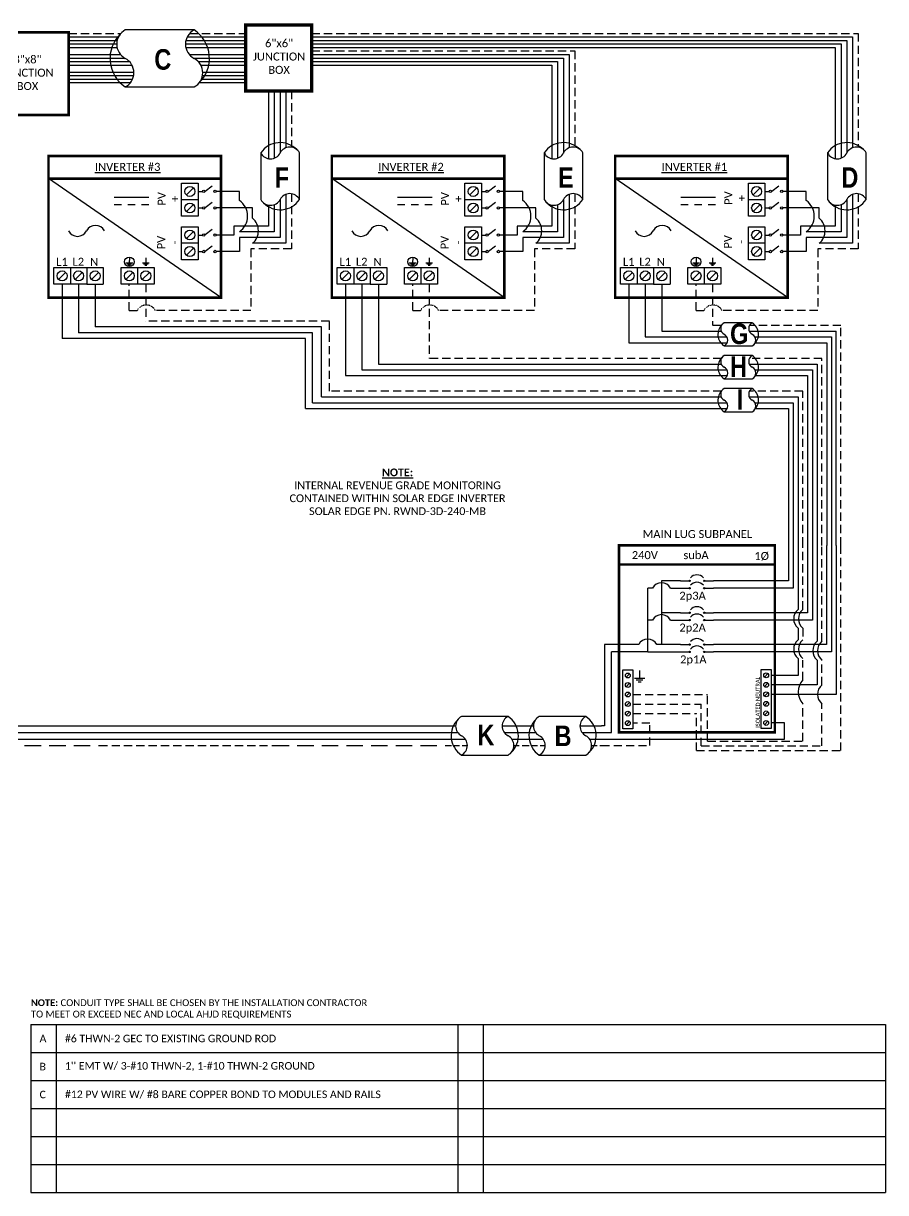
# Model space of a CAD drawing. Header units: feet. Extents: x 9792 to 10423, y 20861 to 21420.
# Drawn here: x 10029 to 10423, y 20861 to 21395 of the extents above; entities that cross this region are included whole.
import ezdxf

# ---------------------------------------------------------------- set-up
doc = ezdxf.new("R2010")
doc.units = ezdxf.units.FT
doc.header["$MEASUREMENT"] = 0
doc.linetypes.add('DASHED', pattern=[0.75, 0.5, -0.25])
doc.linetypes.add('HIDDEN', pattern=[0.375, 0.25, -0.125])
for name, color, linetype in [('ONE LINE BLOCKS', 7, 'Continuous'), ('TABLES', 7, 'Continuous'), ('TEXT', 7, 'Continuous'), ('Z - TITLEBLOCK TXT', 7, 'Continuous')]:
    doc.layers.add(name, color=color, linetype=linetype)
doc.styles.add('ONE LINE TXT', font='techb___.ttf')
doc.styles.get("Standard").update_dxf_attribs({"font": 'calibri.ttf'})

# ---------------------------------------------------------------- blocks, each defined once
blk = doc.blocks.new('3inverterSub')
at = {"layer": 'ONE LINE BLOCKS', "linetype": 'Continuous'}
h = blk.add_hatch(color=1, dxfattribs=at)
h.dxf.hatch_style = 1
edge = h.paths.add_edge_path()
edge.add_arc((40.28, 75.29), 0.291, 0, 360)
h = blk.add_hatch(color=1, dxfattribs=at)
h.dxf.hatch_style = 1
edge = h.paths.add_edge_path()
edge.add_arc((46.96, 75.29), 0.291, 0, 360)
h = blk.add_hatch(color=1, dxfattribs=at)
h.dxf.hatch_style = 1
edge = h.paths.add_edge_path()
edge.add_arc((40.28, 71.91), 0.291, 0, 360)
h = blk.add_hatch(color=1, dxfattribs=at)
h.dxf.hatch_style = 1
edge = h.paths.add_edge_path()
edge.add_arc((46.96, 71.91), 0.291, 0, 360)
h = blk.add_hatch(color=1, dxfattribs=at)
h.dxf.hatch_style = 1
edge = h.paths.add_edge_path()
edge.add_arc((40.28, 60.73), 0.291, 0, 360)
h = blk.add_hatch(color=1, dxfattribs=at)
h.dxf.hatch_style = 1
edge = h.paths.add_edge_path()
edge.add_arc((46.96, 60.73), 0.291, 0, 360)
h = blk.add_hatch(color=1, dxfattribs=at)
h.dxf.hatch_style = 1
edge = h.paths.add_edge_path()
edge.add_arc((40.28, 57.35), 0.291, 0, 360)
h = blk.add_hatch(color=1, dxfattribs=at)
h.dxf.hatch_style = 1
edge = h.paths.add_edge_path()
edge.add_arc((46.96, 57.35), 0.291, 0, 360)
h = blk.add_hatch(color=1, dxfattribs=at)
h.dxf.hatch_style = 1
edge = h.paths.add_edge_path()
edge.add_arc((40.28, 46.17), 0.291, 0, 360)
h = blk.add_hatch(color=1, dxfattribs=at)
h.dxf.hatch_style = 1
edge = h.paths.add_edge_path()
edge.add_arc((40.28, 42.79), 0.291, 0, 360)
h = blk.add_hatch(color=1, dxfattribs=at)
h.dxf.hatch_style = 1
edge = h.paths.add_edge_path()
edge.add_arc((46.96, 46.17), 0.291, 0, 360)
h = blk.add_hatch(color=1, dxfattribs=at)
h.dxf.hatch_style = 1
edge = h.paths.add_edge_path()
edge.add_arc((46.96, 42.79), 0.291, 0, 360)
at = {"color": 7, "linetype": 'Continuous'}
for p, q in [((85.47, 91.47), (85.47, 75.29)), ((94.17, 91.47), (94.17, 60.73)), ((102.87, 91.47), (102.87, 46.17)), ((36.09, 75.29), (27.43, 75.29)), ((27.43, 75.29), (27.43, 60.73)), ((85.47, 75.29), (51.15, 75.29)), ((36.09, 60.73), (27.43, 60.73)), ((27.43, 60.73), (27.43, 46.17)), ((94.17, 60.73), (51.15, 60.73)), ((17.02, 46.17), (1.34, 46.17)), ((1.34, 46.17), (1.34, 9)), ((36.09, 46.17), (25.26, 46.17)), ((102.87, 46.17), (51.15, 46.17)), ((1.34, 9), (0, 9))]:
    blk.add_line(p, q, dxfattribs=at)
at = {"color": 10, "linetype": 'Continuous'}
for p, q in [((87.65, 91.47), (87.65, 71.91)), ((96.35, 91.47), (96.35, 57.35)), ((105.05, 91.47), (105.05, 42.79)), ((21.14, 57.35), (21.14, 71.91)), ((23.31, 71.91), (21.14, 71.91)), ((31.55, 71.91), (36.09, 71.91)), ((87.65, 71.91), (51.15, 71.91)), ((21.14, 42.79), (21.14, 57.35)), ((23.31, 57.35), (21.14, 57.35)), ((31.55, 57.35), (36.09, 57.35)), ((96.35, 57.35), (51.15, 57.35)), ((21.14, 42.79), (4.63, 42.79)), ((4.63, 6), (4.63, 42.79)), ((21.14, 42.79), (36.09, 42.79)), ((105.05, 42.79), (51.15, 42.79)), ((0, 6), (4.63, 6))]:
    blk.add_line(p, q, dxfattribs=at)
at = {"color": 253, "linetype": 'Continuous'}
for p, q in [((89.82, 91.47), (89.82, 62.22)), ((98.52, 91.47), (98.52, 47.66)), ((107.23, 91.47), (107.23, 23.41)), ((89.82, 53.66), (89.82, 48.33)), ((89.82, 39.78), (89.82, 32.11)), ((98.52, 39.1), (98.52, 27.76)), ((89.82, 32.11), (77.54, 32.11)), ((98.52, 27.76), (77.54, 27.76)), ((107.23, 23.41), (77.54, 23.41)), ((83.55, 10.36), (77.54, 10.36)), ((83.55, 3), (83.55, 10.36)), ((0, 3), (83.55, 3))]:
    blk.add_line(p, q, dxfattribs=at)
at = {"color": 10, "linetype": 'Continuous'}
for centre in [(27.43, 69.75), (27.43, 55.19)]:
    blk.add_arc(centre, 4.65, 27.6639, 152.3361, dxfattribs=at)
at = {"color": 253, "linetype": 'Continuous'}
for centre in [(93.4, 57.94), (93.4, 44.05), (102.1, 43.38)]:
    blk.add_arc(centre, 5.58, 129.9215, 230.0785, dxfattribs=at)
at = {"color": 7, "linetype": 'Continuous'}
blk.add_arc((21.14, 44.01), 4.65, 27.6639, 152.3361, dxfattribs=at)
at = {"layer": 'ONE LINE BLOCKS', "lineweight": 50}
blk.add_line((8.04, 82.77), (79.2, 82.77), dxfattribs=at)
at = {"layer": 'ONE LINE BLOCKS', "lineweight": 50, "const_width": 1.19}
blk.add_lwpolyline([(8.04, 6.01), (8.04, 91.47), (79.2, 91.47), (79.2, 6.01)], close=True, dxfattribs=at)
at = {"layer": 'TEXT', "color": 92, "linetype": 'HIDDEN', "ltscale": 15}
for p, q in [((92, 62.22), (92, 91.47)), ((100.7, 47.66), (100.7, 91.47)), ((109.4, -2.31), (109.4, 91.47)), ((92, 53.66), (92, 48.33)), ((92, 30.01), (92, 39.1)), ((100.7, 27.68), (100.7, 39.1)), ((14.31, 23.34), (48.52, 23.34)), ((48.52, 2.06), (48.52, 23.34)), ((14.31, 18.99), (45.6, 18.99)), ((45.6, -0.12), (45.6, 18.99)), ((92, 2.06), (92, 19.13)), ((100.7, -0.12), (100.7, 19.13)), ((14.31, 14.64), (43.39, 14.64)), ((43.39, -2.31), (43.39, 14.64)), ((22.14, 10.28), (14.31, 10.28)), ((22.14, 0), (22.14, 10.28)), ((0, 0), (22.14, 0)), ((48.52, 2.06), (92, 2.06)), ((43.39, -2.31), (109.4, -2.31)), ((45.6, -0.12), (100.7, -0.12))]:
    blk.add_line(p, q, dxfattribs=at)
at = {"layer": 'TEXT', "color": 92, "linetype": 'HIDDEN', "flags": 128}
for points in [[(17.42, 34.26), (17.42, 30.76)], [(15.08, 30.76), (19.76, 30.76)], [(18.95, 29.89), (15.89, 29.89)], [(18.13, 29.02), (16.7, 29.02)]]:
    blk.add_lwpolyline(points, dxfattribs=at)
at = {"layer": 'TEXT', "color": 92, "linetype": 'Continuous', "ltscale": 4}
for centre, radius, start, end in [((95.47, 57.94), 5.51, 129.059, 230.941), ((95.47, 44.05), 5.51, 129.059, 230.941), ((104.17, 43.38), 5.51, 129.059, 230.941), ((97.91, 24.57), 8.03, 137.3778, 222.6222), ((104.17, 23.41), 5.51, 129.059, 230.941)]:
    blk.add_arc(centre, radius, start, end, dxfattribs=at)
at = {"layer": 'Z - TITLEBLOCK TXT', "color": 1, "linetype": 'Continuous'}
for p, q in [((9.77, 7.69), (9.77, 34.63)), ((9.77, 34.63), (14.31, 34.63)), ((14.31, 34.63), (14.31, 7.69)), ((73, 7.76), (73, 34.71)), ((73, 34.71), (77.54, 34.71)), ((77.54, 34.71), (77.54, 7.76)), ((14.31, 7.69), (9.77, 7.69)), ((77.54, 7.76), (73, 7.76))]:
    blk.add_line(p, q, dxfattribs=at)
at = {"layer": 'Z - TITLEBLOCK TXT', "color": 4, "linetype": 'Continuous'}
for p, q in [((12.83, 32.82), (11.25, 31.25)), ((76.06, 32.9), (74.49, 31.32)), ((12.83, 28.47), (11.25, 26.9)), ((76.06, 28.54), (74.49, 26.97)), ((12.83, 24.12), (11.25, 22.55)), ((76.06, 24.19), (74.49, 22.62)), ((12.83, 19.77), (11.25, 18.2)), ((76.06, 19.84), (74.49, 18.27)), ((12.83, 15.42), (11.25, 13.85)), ((12.83, 11.07), (11.25, 9.5)), ((76.06, 15.49), (74.49, 13.92)), ((76.06, 11.14), (74.49, 9.57))]:
    blk.add_line(p, q, dxfattribs=at)
at = {"layer": 'Z - TITLEBLOCK TXT', "color": 1, "linetype": 'Continuous', "flags": 128}
for points in [[(36.09, 75.29), (40.28, 75.29)], [(36.09, 75.29), (40.28, 75.29)], [(46.96, 75.29), (51.15, 75.29)], [(36.09, 71.91), (40.28, 71.91)], [(36.09, 71.91), (40.28, 71.91)], [(46.96, 71.91), (51.15, 71.91)], [(36.09, 60.73), (40.28, 60.73)], [(36.09, 60.73), (40.28, 60.73)], [(46.96, 60.73), (51.15, 60.73)], [(36.09, 57.35), (40.28, 57.35)], [(36.09, 57.35), (40.28, 57.35)], [(46.96, 57.35), (51.15, 57.35)], [(36.09, 46.17), (40.28, 46.17)], [(36.09, 46.17), (40.28, 46.17)], [(36.09, 42.79), (40.28, 42.79)], [(36.09, 42.79), (40.28, 42.79)], [(46.96, 46.17), (51.15, 46.17)], [(46.96, 42.79), (51.15, 42.79)]]:
    blk.add_lwpolyline(points, dxfattribs=at)
at = {"layer": 'Z - TITLEBLOCK TXT', "color": 1, "linetype": 'Continuous'}
for centre in [(40.28, 75.29), (46.96, 75.29), (40.28, 71.91), (46.96, 71.91), (40.28, 60.73), (46.96, 60.73), (40.28, 57.35), (46.96, 57.35), (40.28, 46.17), (40.28, 42.79), (46.96, 46.17), (46.96, 42.79)]:
    blk.add_circle(centre, 0.291, dxfattribs=at)
at = {"layer": 'Z - TITLEBLOCK TXT', "color": 4, "linetype": 'Continuous'}
for centre in [(12.04, 32.04), (75.27, 32.11), (12.04, 27.69), (75.27, 27.76), (12.04, 23.34), (75.27, 23.41), (12.04, 18.99), (75.27, 19.06), (12.04, 14.64), (12.04, 10.28), (75.27, 14.71), (75.27, 10.36)]:
    blk.add_circle(centre, 1.11, dxfattribs=at)
at = {"layer": 'Z - TITLEBLOCK TXT', "color": 1, "linetype": 'Continuous'}
for centre in [(43.62, 74.09), (43.62, 70.71), (43.62, 59.53), (43.62, 56.15), (43.62, 44.97), (43.62, 41.59)]:
    blk.add_arc(centre, 3.93, 40.3392, 139.6608, dxfattribs=at)
at = {"layer": 'TABLES', "color": 1, "linetype": 'Continuous'}
for s, p in [('2p3A', (35.59, 66.67)), ('2p2A', (35.59, 52.11)), ('2p1A', (35.93, 37.55))]:
    blk.add_text(s, height=3.658, dxfattribs=at).set_placement(p)
at = {"layer": 'TABLES', "color": 4, "linetype": 'Continuous'}
blk.add_text('ISOLATED NEUTRAL', height=1.8743, rotation=90, dxfattribs=at).set_placement((72.35, 8.12))
at = {"layer": 'TEXT', "color": 1, "attachment_point": 5}
for s, width, gutter_width, insert, char_height in [('MAIN LUG SUBPANEL ', 62.3984, 7.17, (43.82, 96.65), 3.6576), ('240V', 0.1481, 0.75, (19.83, 87.03), 3.658), ('subA', 0.1481, 0.75, (43.21, 87.03), 3.658), ('1Ø', 0.1481, 0.75, (73.19, 86.51), 3.658)]:
    blk.add_mtext_dynamic_manual_height_columns(s, width=width, gutter_width=gutter_width, heights=[0], dxfattribs=dict(at, insert=insert, char_height=char_height))
blk = doc.blocks.new('*U17')
at = {"color": 7, "linetype": 'Continuous'}
for p, q in [((-7.14, 13.31), (-28.39, 13.31)), ((-28.39, -4.31), (-7.14, -4.31))]:
    blk.add_line(p, q, dxfattribs=at)
at = {"color": 7}
for p, q in [((-35.53, 9), (-31.05, 9)), ((-9.81, 9), (0, 9))]:
    blk.add_line(p, q, dxfattribs=at)
at = {"color": 10}
for p, q in [((-35.53, 6), (-30.11, 6)), ((-8.87, 6), (0, 6))]:
    blk.add_line(p, q, dxfattribs=at)
at = {"color": 253}
for p, q in [((-35.53, 3), (-26.66, 3)), ((-5.41, 3), (0, 3))]:
    blk.add_line(p, q, dxfattribs=at)
at = {"color": 92, "linetype": 'HIDDEN', "ltscale": 10}
for p, q in [((-4.48, 0), (0, 0)), ((-35.53, 0), (-25.72, 0))]:
    blk.add_line(p, q, dxfattribs=at)
at = {"color": 7, "linetype": 'Continuous'}
for centre, start, end in [((-22.54, 4.5), 133.9732, 236.4265), ((-12.99, 4.5), 313.9732, 56.4265)]:
    blk.add_arc(centre, 10.58, start, end, dxfattribs=at)
at = {"linetype": 'Continuous'}
for centre, start, end in [((-26.08, 8.91), 117.6639, 242.3361), ((-4.83, 8.91), 117.6639, 242.3361), ((-30.7, 0.09), 297.6639, 62.3361), ((-9.45, 0.09), 297.6639, 62.3361)]:
    blk.add_arc(centre, 4.98, start, end, dxfattribs=at)
blk = doc.blocks.new('*U25')
at = {"color": 7}
blk.add_line((-79.14, 9), (0, 9), dxfattribs=at)
at = {"color": 10}
blk.add_line((-79.14, 6), (0, 6), dxfattribs=at)
at = {"color": 253}
blk.add_line((-79.14, 3), (0, 3), dxfattribs=at)
at = {"color": 92, "linetype": 'DASHED', "ltscale": 15}
blk.add_line((-79.14, 0), (0, 0), dxfattribs=at)
blk = doc.blocks.new('*U24')
at = {"color": 7}
blk.add_line((-79.14, 9), (0, 9), dxfattribs=at)
at = {"color": 10}
blk.add_line((-79.14, 6), (0, 6), dxfattribs=at)
at = {"color": 253}
blk.add_line((-79.14, 3), (0, 3), dxfattribs=at)
at = {"color": 92, "linetype": 'HIDDEN', "ltscale": 15}
blk.add_line((-79.14, 0), (0, 0), dxfattribs=at)
blk = doc.blocks.new('*T18')
at = {"linetype": 'ByBlock', "lineweight": -2, "transparency": 16777216}
for p, q in [((0, 0), (390.51, 0)), ((0, 0), (0, -76.8)), ((11.58, 0), (11.58, -76.8)), ((195.1, 0), (195.1, -76.8)), ((206.68, 0), (206.68, -76.8)), ((390.51, 0), (390.51, -76.8)), ((0, -12.8), (390.51, -12.8)), ((0, -25.61), (390.51, -25.61)), ((0, -38.41), (390.51, -38.41)), ((0, -51.22), (390.51, -51.22)), ((0, -64.02), (390.51, -64.02)), ((0, -76.8), (390.51, -76.8))]:
    blk.add_line(p, q, dxfattribs=at)
at = {"color": 0, "linetype": 'Continuous', "transparency": 16777216, "char_height": 3.4544, "attachment_point": 4}
for s, insert, width in [('{\\fCalibri|b0|i0|c0;A', (4.06, -6.4), 3.4544), ('{\\fCalibri|b0|i0|c0;#6 THWN-2 GEC TO EXISTING GROUND ROD', (15.65, -6.4), 175.3856), ('{\\fCalibri|b0|i0|c0;', (199.16, -6.4), 3.4544), ('{\\fCalibri|b0|i0|c0;', (210.74, -6.4), 175.7027), ('{\\fCalibri|b0|i0|c0;B', (4.06, -19.21), 3.4544), ("{\\fCalibri|b0|i0|c0;1'' EMT W/ 3-#10 THWN-2, 1-#10 THWN-2 GROUND", (15.65, -19.21), 175.3856), ('{\\fCalibri|b0|i0|c0;', (199.16, -19.21), 3.4544), ('{\\fCalibri|b0|i0|c0;', (210.74, -19.21), 175.7027), ('{\\fCalibri|b0|i0|c0;C', (4.06, -32.01), 3.4544), ('{\\fCalibri|b0|i0|c0;#12 PV WIRE W/ #8 BARE COPPER BOND TO MODULES AND RAILS', (15.65, -32.01), 175.3856), ('{\\fCalibri|b0|i0|c0;', (199.16, -32.01), 3.4544), ('{\\fCalibri|b0|i0|c0;', (210.74, -32.01), 175.7027), ('{\\fCalibri|b0|i0|c0;', (4.06, -44.82), 3.4544), ('{\\fCalibri|b0|i0|c0;', (15.65, -44.82), 175.3856), ('{\\fCalibri|b0|i0|c0;', (199.16, -44.82), 3.4544), ('{\\fCalibri|b0|i0|c0;', (210.74, -44.82), 175.7027), ('{\\fCalibri|b0|i0|c0;', (4.06, -57.62), 3.4544), ('{\\fCalibri|b0|i0|c0;', (15.65, -57.62), 175.3856), ('{\\fCalibri|b0|i0|c0;', (199.16, -57.62), 3.4544), ('{\\fCalibri|b0|i0|c0;', (210.74, -57.62), 175.7027), ('{\\fCalibri|b0|i0|c0;', (4.06, -70.41), 3.4544), ('{\\fCalibri|b0|i0|c0;', (15.65, -70.41), 175.3856), ('{\\fCalibri|b0|i0|c0;', (199.16, -70.41), 3.4544), ('{\\fCalibri|b0|i0|c0;', (210.74, -70.41), 175.7027)]:
    blk.add_mtext(s, dxfattribs=dict(at, insert=insert, width=width))
blk = doc.blocks.new('8x8box')
at = {"lineweight": 50, "const_width": 1.19}
blk.add_lwpolyline([(37.78, 0), (0, 0), (0, 37.78), (37.78, 37.78)], close=True, dxfattribs=at)
at = {"color": 1, "insert": (19.03, 19.26), "char_height": 3.6576, "attachment_point": 5}
blk.add_mtext_dynamic_manual_height_columns('8"x8"  JUNCTION BOX ', width=0.4767, gutter_width=7.17, heights=[0], dxfattribs=at)
blk = doc.blocks.new('6x6box')
at = {"lineweight": 50, "const_width": 1.53}
blk.add_lwpolyline([(30.1, 0), (0, 0), (0, 30.1), (30.1, 30.1)], close=True, dxfattribs=at)
at = {"color": 1, "insert": (15.24, 15.71), "char_height": 3.6576, "width": 0.4767, "attachment_point": 5}
blk.add_mtext('6"x6"  JUNCTION BOX  ', dxfattribs=at)
blk = doc.blocks.new('*U28')
at = {"color": 7}
blk.add_line((-79.14, 9), (0, 9), dxfattribs=at)
at = {"color": 10}
blk.add_line((-79.14, 6), (0, 6), dxfattribs=at)
at = {"color": 253}
blk.add_line((-79.14, 3), (0, 3), dxfattribs=at)
at = {"color": 92, "linetype": 'DASHED', "ltscale": 15}
blk.add_line((-79.14, 0), (0, 0), dxfattribs=at)
at = {"color": 1, "insert": (-22.08, 115.96), "char_height": 3.5433, "attachment_point": 5}
blk.add_mtext_dynamic_manual_height_columns('{\\fCalibri|b1|i0|c0|p34;\\LNOTE:\\P}INTERNAL REVENUE GRADE MONITORING\\PCONTAINED WITHIN SOLAR EDGE INVERTER\\PSOLAR EDGE PN. RWND-3D-240-MB', width=99.534, gutter_width=7.17, heights=[0], dxfattribs=at)

msp = doc.modelspace()

# ---------------------------------------------------------------- linework, layer by layer
at = {"color": 7, "linetype": 'Continuous'}
for p, q in [((10106.67, 21392.5), (10075.26, 21392.5)), ((10049.34, 21387.71), (10071.52, 21387.71)), ((10102.94, 21387.71), (10130.26, 21387.71)), ((10160.37, 21387.71), (10404.8, 21387.71)), ((10404.8, 21387.71), (10404.8, 21336.19)), ((10049.34, 21384.5), (10071.47, 21384.5)), ((10102.88, 21384.5), (10130.26, 21384.5)), ((10160.37, 21384.5), (10399.56, 21384.5)), ((10399.56, 21384.5), (10399.56, 21333.7)), ((10049.34, 21379.67), (10074.89, 21379.67)), ((10049.34, 21376.45), (10078.31, 21376.45)), ((10106.3, 21379.67), (10130.26, 21379.67)), ((10109.73, 21376.45), (10130.26, 21376.46)), ((10160.37, 21379.67), (10275.37, 21379.67)), ((10160.37, 21376.45), (10270.12, 21376.46)), ((10270.12, 21376.46), (10270.12, 21333.7)), ((10275.37, 21379.67), (10275.37, 21336.19)), ((10049.34, 21371.63), (10079.08, 21371.63)), ((10110.5, 21371.63), (10130.26, 21371.63)), ((10049.34, 21368.41), (10077.64, 21368.41)), ((10075.26, 21366.43), (10106.67, 21366.43)), ((10109.05, 21368.41), (10130.26, 21368.41)), ((10140.69, 21364.62), (10140.69, 21333.7)), ((10145.94, 21364.62), (10145.94, 21336.19)), ((10137.18, 21336.29), (10137.18, 21315.04)), ((10154.81, 21315.04), (10154.81, 21336.29)), ((10266.61, 21336.29), (10266.61, 21315.04)), ((10284.24, 21315.04), (10284.24, 21336.29)), ((10396.04, 21336.29), (10396.04, 21315.04)), ((10413.67, 21315.04), (10413.67, 21336.29)), ((10118.94, 21270.19), (10040.17, 21324.56)), ((10248.38, 21270.19), (10169.6, 21324.56)), ((10377.81, 21270.19), (10299.03, 21324.56)), ((10085.99, 21315.95), (10070.23, 21315.95)), ((10073.52, 21312.54), (10070.23, 21312.54)), ((10079.76, 21312.54), (10076.46, 21312.54)), ((10085.99, 21312.54), (10082.7, 21312.54)), ((10140.69, 21312.46), (10140.69, 21302.89)), ((10145.94, 21314.94), (10145.94, 21297.64)), ((10215.42, 21315.95), (10199.66, 21315.95)), ((10202.95, 21312.54), (10199.66, 21312.54)), ((10209.19, 21312.54), (10205.89, 21312.54)), ((10215.42, 21312.54), (10212.13, 21312.54)), ((10270.12, 21312.46), (10270.12, 21302.89)), ((10275.37, 21314.94), (10275.37, 21297.64)), ((10344.86, 21315.95), (10329.09, 21315.95)), ((10332.38, 21312.54), (10329.09, 21312.54)), ((10338.62, 21312.54), (10335.33, 21312.54)), ((10344.86, 21312.54), (10341.56, 21312.54)), ((10399.56, 21312.46), (10399.56, 21302.89)), ((10404.8, 21314.94), (10404.8, 21297.64)), ((10140.69, 21302.89), (10124.86, 21302.89)), ((10124.86, 21302.89), (10124.86, 21298.78)), ((10270.12, 21302.89), (10254.29, 21302.89)), ((10254.29, 21302.89), (10254.29, 21298.78)), ((10399.56, 21302.89), (10383.72, 21302.89)), ((10383.72, 21302.89), (10383.72, 21298.78)), ((10124.86, 21298.78), (10116.8, 21298.78)), ((10145.94, 21297.64), (10127.48, 21297.64)), ((10127.48, 21297.64), (10127.48, 21291.25)), ((10254.29, 21298.78), (10246.23, 21298.78)), ((10275.37, 21297.64), (10256.91, 21297.64)), ((10256.91, 21297.64), (10256.91, 21291.25)), ((10383.72, 21298.78), (10375.66, 21298.78)), ((10404.8, 21297.64), (10386.34, 21297.64)), ((10386.34, 21297.64), (10386.34, 21291.25)), ((10127.48, 21291.25), (10116.8, 21291.25)), ((10256.91, 21291.25), (10246.23, 21291.25)), ((10386.34, 21291.25), (10375.66, 21291.25)), ((10046.39, 21276.35), (10046.39, 21251.5)), ((10175.82, 21276.35), (10175.82, 21234.53)), ((10305.25, 21276.35), (10305.25, 21249.56)), ((10361.63, 21258.72), (10348.81, 21258.72)), ((10157.58, 21251.5), (10046.39, 21251.5)), ((10157.58, 21219.51), (10157.58, 21251.5)), ((10305.25, 21249.56), (10350.18, 21249.56)), ((10362.99, 21249.56), (10395.63, 21249.56)), ((10395.63, 21249.56), (10395.63, 21156.94)), ((10348.81, 21248.08), (10361.63, 21248.08)), ((10361.63, 21243.69), (10348.81, 21243.69)), ((10175.82, 21234.53), (10350.18, 21234.53)), ((10348.81, 21233.06), (10361.63, 21233.06)), ((10362.99, 21234.53), (10386.93, 21234.53)), ((10386.93, 21234.53), (10386.93, 21156.94)), ((10361.63, 21228.67), (10348.81, 21228.67)), ((10157.58, 21219.51), (10350.18, 21219.51)), ((10348.81, 21218.04), (10361.63, 21218.04)), ((10362.99, 21219.51), (10378.22, 21219.51)), ((10378.22, 21219.51), (10378.22, 21156.94))]:
    msp.add_line(p, q, dxfattribs=at)
at = {"color": 92, "linetype": 'HIDDEN', "ltscale": 15}
for p, q in [((10049.34, 21390.93), (10073.23, 21390.93)), ((10104.64, 21390.93), (10130.26, 21390.93)), ((10160.37, 21390.93), (10410.04, 21390.93)), ((10410.04, 21390.93), (10410.04, 21338.89)), ((10160.37, 21382.89), (10280.61, 21382.89)), ((10280.61, 21382.89), (10280.61, 21338.89)), ((10151.18, 21364.62), (10151.18, 21338.89)), ((10151.18, 21317.65), (10151.18, 21292.4)), ((10280.61, 21317.65), (10280.61, 21292.4)), ((10410.04, 21317.65), (10410.04, 21292.4)), ((10151.18, 21292.4), (10132.67, 21292.4)), ((10132.67, 21292.4), (10132.67, 21264.32)), ((10280.61, 21292.4), (10262.1, 21292.4)), ((10262.1, 21292.4), (10262.1, 21264.32)), ((10410.04, 21292.4), (10391.53, 21292.4)), ((10391.53, 21292.4), (10391.53, 21264.32)), ((10077.09, 21264.32), (10077.09, 21276.35)), ((10084.63, 21276.35), (10084.63, 21259.39)), ((10206.53, 21264.32), (10206.53, 21276.35)), ((10214.06, 21276.35), (10214.06, 21242.42)), ((10335.96, 21264.32), (10335.96, 21276.35)), ((10343.49, 21276.35), (10343.49, 21257.45)), ((10077.09, 21264.32), (10080.7, 21264.32)), ((10132.67, 21264.32), (10088.93, 21264.32)), ((10206.53, 21264.32), (10210.13, 21264.32)), ((10262.1, 21264.32), (10218.37, 21264.32)), ((10335.96, 21264.32), (10339.56, 21264.32)), ((10391.53, 21264.32), (10347.8, 21264.32)), ((10168.51, 21259.39), (10084.63, 21259.39)), ((10168.51, 21227.4), (10168.51, 21259.39)), ((10347.55, 21257.45), (10343.49, 21257.45)), ((10402.15, 21257.45), (10360.36, 21257.45)), ((10402.15, 21156.94), (10402.15, 21257.45)), ((10347.55, 21242.42), (10214.06, 21242.42)), ((10393.45, 21242.42), (10360.36, 21242.42)), ((10393.45, 21156.94), (10393.45, 21242.42)), ((10347.55, 21227.4), (10168.51, 21227.4)), ((10384.75, 21227.4), (10360.36, 21227.4)), ((10384.75, 21156.94), (10384.75, 21227.4))]:
    msp.add_line(p, q, dxfattribs=at)
at = {"color": 10, "linetype": 'Continuous'}
for p, q in [((10049.34, 21389.32), (10072.12, 21389.32)), ((10103.53, 21389.32), (10130.26, 21389.32)), ((10160.37, 21389.32), (10407.42, 21389.32)), ((10407.42, 21389.32), (10407.42, 21338.6)), ((10049.34, 21386.1), (10071.32, 21386.1)), ((10102.73, 21386.1), (10130.26, 21386.1)), ((10160.37, 21386.1), (10402.18, 21386.1)), ((10402.18, 21386.1), (10402.18, 21333.93)), ((10049.34, 21381.28), (10073.01, 21381.28)), ((10049.34, 21378.07), (10077.13, 21378.07)), ((10104.43, 21381.28), (10130.26, 21381.28)), ((10108.54, 21378.07), (10130.26, 21378.07)), ((10160.37, 21381.28), (10277.99, 21381.28)), ((10160.37, 21378.07), (10272.75, 21378.07)), ((10272.75, 21378.07), (10272.75, 21333.93)), ((10277.99, 21381.28), (10277.99, 21338.6)), ((10049.34, 21373.24), (10079.2, 21373.24)), ((10110.61, 21373.24), (10130.26, 21373.24)), ((10049.34, 21370.02), (10078.6, 21370.02)), ((10110.01, 21370.02), (10130.26, 21370.02)), ((10143.31, 21364.62), (10143.31, 21333.93)), ((10148.56, 21364.62), (10148.56, 21338.6)), ((10127.43, 21318.68), (10116.8, 21318.68)), ((10127.43, 21314.57), (10127.43, 21318.68)), ((10256.86, 21318.68), (10246.23, 21318.68)), ((10256.86, 21314.57), (10256.86, 21318.68)), ((10386.29, 21318.68), (10375.66, 21318.68)), ((10386.29, 21314.57), (10386.29, 21318.68)), ((10143.31, 21312.69), (10143.31, 21300.27)), ((10148.56, 21317.36), (10148.56, 21295.02)), ((10272.75, 21312.69), (10272.75, 21300.27)), ((10277.99, 21317.36), (10277.99, 21295.02)), ((10402.18, 21312.69), (10402.18, 21300.27)), ((10407.42, 21317.36), (10407.42, 21295.02)), ((10133.39, 21311.14), (10116.8, 21311.14)), ((10133.39, 21306.42), (10133.39, 21311.14)), ((10262.82, 21311.14), (10246.23, 21311.14)), ((10262.82, 21306.42), (10262.82, 21311.14)), ((10392.25, 21311.14), (10375.66, 21311.14)), ((10392.25, 21306.42), (10392.25, 21311.14)), ((10143.31, 21300.27), (10127.43, 21300.27)), ((10272.75, 21300.27), (10256.86, 21300.27)), ((10402.18, 21300.27), (10386.29, 21300.27)), ((10148.56, 21295.02), (10133.39, 21295.02)), ((10277.99, 21295.02), (10262.82, 21295.02)), ((10407.42, 21295.02), (10392.25, 21295.02)), ((10053.92, 21276.35), (10053.92, 21254.13)), ((10183.35, 21276.35), (10183.35, 21237.16)), ((10312.78, 21276.35), (10312.78, 21252.19)), ((10160.8, 21254.13), (10053.92, 21254.13)), ((10160.8, 21222.14), (10160.8, 21254.13)), ((10312.78, 21252.19), (10350.05, 21252.19)), ((10362.86, 21252.19), (10397.8, 21252.19)), ((10397.8, 21252.19), (10397.8, 21156.94)), ((10183.35, 21237.16), (10350.05, 21237.16)), ((10362.86, 21237.16), (10389.1, 21237.16)), ((10389.1, 21237.16), (10389.1, 21156.94)), ((10160.8, 21222.14), (10350.05, 21222.14)), ((10362.86, 21222.14), (10380.4, 21222.14)), ((10380.4, 21222.14), (10380.4, 21156.94))]:
    msp.add_line(p, q, dxfattribs=at)
at = {"color": 1, "linetype": 'Continuous'}
for p, q in [((10100.99, 21307.38), (10100.99, 21322.44)), ((10100.99, 21322.44), (10108.52, 21322.44)), ((10100.99, 21307.38), (10100.99, 21322.44)), ((10108.52, 21322.44), (10108.52, 21307.38)), ((10108.52, 21322.44), (10108.52, 21314.91)), ((10108.52, 21318.68), (10110.56, 21318.68)), ((10114.95, 21321.14), (10111.69, 21318.7)), ((10230.42, 21307.38), (10230.42, 21322.44)), ((10230.42, 21322.44), (10237.95, 21322.44)), ((10230.42, 21307.38), (10230.42, 21322.44)), ((10237.95, 21322.44), (10237.95, 21307.38)), ((10237.95, 21322.44), (10237.95, 21314.91)), ((10237.95, 21318.68), (10239.99, 21318.68)), ((10244.38, 21321.14), (10241.12, 21318.7)), ((10359.85, 21307.38), (10359.85, 21322.44)), ((10359.85, 21322.44), (10367.38, 21322.44)), ((10359.85, 21307.38), (10359.85, 21322.44)), ((10367.38, 21322.44), (10367.38, 21307.38)), ((10367.38, 21322.44), (10367.38, 21314.91)), ((10367.38, 21318.68), (10369.42, 21318.68)), ((10373.81, 21321.14), (10370.55, 21318.7)), ((10108.52, 21314.91), (10100.99, 21314.91)), ((10114.95, 21313.6), (10111.69, 21311.16)), ((10237.95, 21314.91), (10230.42, 21314.91)), ((10244.38, 21313.6), (10241.12, 21311.16)), ((10367.38, 21314.91), (10359.85, 21314.91)), ((10373.81, 21313.6), (10370.55, 21311.16)), ((10108.52, 21307.38), (10100.99, 21307.38)), ((10108.52, 21311.14), (10110.56, 21311.14)), ((10237.95, 21307.38), (10230.42, 21307.38)), ((10237.95, 21311.14), (10239.99, 21311.14)), ((10367.38, 21307.38), (10359.85, 21307.38)), ((10367.38, 21311.14), (10369.42, 21311.14)), ((10100.99, 21287.48), (10100.99, 21302.55)), ((10100.99, 21302.55), (10108.52, 21302.55)), ((10108.52, 21302.55), (10108.52, 21295.01)), ((10230.42, 21287.48), (10230.42, 21302.55)), ((10230.42, 21302.55), (10237.95, 21302.55)), ((10237.95, 21302.55), (10237.95, 21295.01)), ((10359.85, 21287.48), (10359.85, 21302.55)), ((10359.85, 21302.55), (10367.38, 21302.55)), ((10367.38, 21302.55), (10367.38, 21295.01)), ((10108.52, 21298.78), (10110.56, 21298.78)), ((10114.95, 21301.24), (10111.69, 21298.8)), ((10237.95, 21298.78), (10239.99, 21298.78)), ((10244.38, 21301.24), (10241.12, 21298.8)), ((10367.38, 21298.78), (10369.42, 21298.78)), ((10373.81, 21301.24), (10370.55, 21298.8)), ((10108.52, 21295.01), (10100.99, 21295.01)), ((10108.52, 21295.01), (10108.52, 21287.48)), ((10108.52, 21291.25), (10110.56, 21291.25)), ((10114.95, 21293.71), (10111.69, 21291.27)), ((10237.95, 21295.01), (10230.42, 21295.01)), ((10237.95, 21295.01), (10237.95, 21287.48)), ((10237.95, 21291.25), (10239.99, 21291.25)), ((10244.38, 21293.71), (10241.12, 21291.27)), ((10367.38, 21295.01), (10359.85, 21295.01)), ((10367.38, 21295.01), (10367.38, 21287.48)), ((10367.38, 21291.25), (10369.42, 21291.25)), ((10373.81, 21293.71), (10370.55, 21291.27)), ((10108.52, 21287.48), (10100.99, 21287.48)), ((10237.95, 21287.48), (10230.42, 21287.48)), ((10367.38, 21287.48), (10359.85, 21287.48)), ((10042.62, 21283.89), (10057.69, 21283.89)), ((10042.62, 21276.35), (10042.62, 21283.89)), ((10042.62, 21283.89), (10050.15, 21283.89)), ((10050.15, 21283.89), (10050.15, 21276.35)), ((10057.69, 21283.89), (10057.69, 21276.35)), ((10057.69, 21283.89), (10065.22, 21283.89)), ((10065.22, 21283.89), (10065.22, 21276.35)), ((10073.33, 21283.89), (10088.4, 21283.89)), ((10073.33, 21276.35), (10073.33, 21283.89)), ((10073.33, 21283.89), (10080.86, 21283.89)), ((10080.86, 21283.89), (10080.86, 21276.35)), ((10088.4, 21283.89), (10088.4, 21276.35)), ((10172.05, 21283.89), (10187.12, 21283.89)), ((10172.05, 21276.35), (10172.05, 21283.89)), ((10172.05, 21283.89), (10179.59, 21283.89)), ((10179.59, 21283.89), (10179.59, 21276.35)), ((10187.12, 21283.89), (10187.12, 21276.35)), ((10187.12, 21283.89), (10194.66, 21283.89)), ((10194.66, 21283.89), (10194.66, 21276.35)), ((10202.76, 21283.89), (10217.83, 21283.89)), ((10202.76, 21276.35), (10202.76, 21283.89)), ((10202.76, 21283.89), (10210.29, 21283.89)), ((10210.29, 21283.89), (10210.29, 21276.35)), ((10217.83, 21283.89), (10217.83, 21276.35)), ((10301.48, 21283.89), (10316.55, 21283.89)), ((10301.48, 21276.35), (10301.48, 21283.89)), ((10301.48, 21283.89), (10309.02, 21283.89)), ((10309.02, 21283.89), (10309.02, 21276.35)), ((10316.55, 21283.89), (10316.55, 21276.35)), ((10316.55, 21283.89), (10324.09, 21283.89)), ((10324.09, 21283.89), (10324.09, 21276.35)), ((10332.19, 21283.89), (10347.26, 21283.89)), ((10332.19, 21276.35), (10332.19, 21283.89)), ((10332.19, 21283.89), (10339.72, 21283.89)), ((10339.72, 21283.89), (10339.72, 21276.35)), ((10347.26, 21283.89), (10347.26, 21276.35)), ((10057.69, 21276.35), (10042.62, 21276.35)), ((10057.69, 21276.35), (10065.22, 21276.35)), ((10088.4, 21276.35), (10073.33, 21276.35)), ((10187.12, 21276.35), (10172.05, 21276.35)), ((10187.12, 21276.35), (10194.66, 21276.35)), ((10217.83, 21276.35), (10202.76, 21276.35)), ((10316.55, 21276.35), (10301.48, 21276.35)), ((10316.55, 21276.35), (10324.09, 21276.35)), ((10347.26, 21276.35), (10332.19, 21276.35))]:
    msp.add_line(p, q, dxfattribs=at)
at = {"color": 4, "linetype": 'Continuous'}
for p, q in [((10106.36, 21320.28), (10103.15, 21317.07)), ((10235.79, 21320.28), (10232.58, 21317.07)), ((10365.22, 21320.28), (10362.01, 21317.07)), ((10106.36, 21312.75), (10103.15, 21309.54)), ((10235.79, 21312.75), (10232.58, 21309.54)), ((10365.22, 21312.75), (10362.01, 21309.54)), ((10106.36, 21300.39), (10103.15, 21297.17)), ((10235.79, 21300.39), (10232.58, 21297.17)), ((10365.22, 21300.39), (10362.01, 21297.17)), ((10106.36, 21292.85), (10103.15, 21289.64)), ((10235.79, 21292.85), (10232.58, 21289.64)), ((10365.22, 21292.85), (10362.01, 21289.64)), ((10047.99, 21281.73), (10044.78, 21278.51)), ((10055.53, 21281.73), (10052.32, 21278.51)), ((10063.06, 21281.73), (10059.85, 21278.51)), ((10078.7, 21281.73), (10075.49, 21278.51)), ((10086.24, 21281.73), (10083.02, 21278.51)), ((10177.43, 21281.73), (10174.21, 21278.51)), ((10184.96, 21281.73), (10181.75, 21278.51)), ((10192.5, 21281.73), (10189.28, 21278.51)), ((10208.13, 21281.73), (10204.92, 21278.51)), ((10215.67, 21281.73), (10212.45, 21278.51)), ((10306.86, 21281.73), (10303.64, 21278.51)), ((10314.39, 21281.73), (10311.18, 21278.51)), ((10321.93, 21281.73), (10318.71, 21278.51)), ((10337.56, 21281.73), (10334.35, 21278.51)), ((10345.1, 21281.73), (10341.88, 21278.51))]:
    msp.add_line(p, q, dxfattribs=at)
at = {"color": 253, "linetype": 'Continuous'}
for p, q in [((10061.46, 21276.35), (10061.46, 21256.76)), ((10190.89, 21276.35), (10190.89, 21239.79)), ((10320.32, 21276.35), (10320.32, 21254.82)), ((10164.86, 21256.76), (10061.46, 21256.76)), ((10164.86, 21224.77), (10164.86, 21256.76)), ((10320.32, 21254.82), (10347.47, 21254.82)), ((10360.29, 21254.82), (10399.98, 21254.82)), ((10399.98, 21156.94), (10399.98, 21254.82)), ((10190.89, 21239.79), (10347.47, 21239.79)), ((10360.29, 21239.79), (10391.28, 21239.79)), ((10391.28, 21239.79), (10391.28, 21156.94)), ((10164.86, 21224.77), (10347.47, 21224.77)), ((10360.29, 21224.77), (10382.57, 21224.77)), ((10382.57, 21224.77), (10382.57, 21156.94))]:
    msp.add_line(p, q, dxfattribs=at)
at = {"lineweight": 50, "const_width": 1.19}
for points in [[(10040.17, 21270.19), (10040.17, 21334.84), (10118.94, 21334.84), (10118.94, 21270.19)], [(10040.17, 21324.56), (10040.17, 21334.84), (10118.94, 21334.84), (10118.94, 21324.56)], [(10169.6, 21270.19), (10169.6, 21334.84), (10248.38, 21334.84), (10248.38, 21270.19)], [(10169.6, 21324.56), (10169.6, 21334.84), (10248.38, 21334.84), (10248.38, 21324.56)], [(10299.03, 21270.19), (10299.03, 21334.84), (10377.81, 21334.84), (10377.81, 21270.19)], [(10299.03, 21324.56), (10299.03, 21334.84), (10377.81, 21334.84), (10377.81, 21324.56)]]:
    msp.add_lwpolyline(points, close=True, dxfattribs=at)
at = {"color": 92, "linetype": 'Continuous', "flags": 128}
for points in [[(10075.56, 21286), (10078.63, 21286)], [(10077.1, 21288.3), (10077.09, 21286)], [(10083.09, 21286), (10086.16, 21286)], [(10084.63, 21288.3), (10084.63, 21286)], [(10204.99, 21286), (10208.06, 21286)], [(10206.53, 21288.3), (10206.52, 21286)], [(10212.52, 21286), (10215.59, 21286)], [(10214.06, 21288.3), (10214.06, 21286)], [(10334.42, 21286), (10337.49, 21286)], [(10335.96, 21288.3), (10335.96, 21286)], [(10341.95, 21286), (10345.03, 21286)], [(10343.49, 21288.3), (10343.49, 21286)], [(10078.1, 21285.43), (10076.09, 21285.43)], [(10085.63, 21285.43), (10083.62, 21285.43)], [(10336.96, 21285.43), (10334.95, 21285.43)], [(10344.49, 21285.43), (10342.49, 21285.43)]]:
    msp.add_lwpolyline(points, dxfattribs=at)
at = {"color": 92, "linetype": 'HIDDEN', "flags": 128}
for points in [[(10077.56, 21284.86), (10076.62, 21284.86)], [(10085.1, 21284.86), (10084.16, 21284.86)], [(10207.53, 21285.43), (10205.52, 21285.43)], [(10207, 21284.86), (10206.05, 21284.86)], [(10215.06, 21285.43), (10213.06, 21285.43)], [(10214.53, 21284.86), (10213.59, 21284.86)], [(10336.43, 21284.86), (10335.48, 21284.86)], [(10343.96, 21284.86), (10343.02, 21284.86)]]:
    msp.add_lwpolyline(points, dxfattribs=at)
at = {"color": 4, "linetype": 'Continuous'}
for centre in [(10104.75, 21318.68), (10234.19, 21318.68), (10363.62, 21318.68), (10104.75, 21311.14), (10234.19, 21311.14), (10363.62, 21311.14), (10104.75, 21298.78), (10234.19, 21298.78), (10363.62, 21298.78), (10104.75, 21291.25), (10234.19, 21291.25), (10363.62, 21291.25), (10046.39, 21280.12), (10053.92, 21280.12), (10061.46, 21280.12), (10077.09, 21280.12), (10084.63, 21280.12), (10175.82, 21280.12), (10183.35, 21280.12), (10190.89, 21280.12), (10206.53, 21280.12), (10214.06, 21280.12), (10305.25, 21280.12), (10312.78, 21280.12), (10320.32, 21280.12), (10335.96, 21280.12), (10343.49, 21280.12)]:
    msp.add_circle(centre, 2.27, dxfattribs=at)
at = {"color": 1, "linetype": 'Continuous'}
for centre in [(10111.1, 21318.68), (10116.26, 21318.68), (10240.53, 21318.68), (10245.69, 21318.68), (10369.96, 21318.68), (10375.12, 21318.68), (10111.1, 21311.14), (10116.26, 21311.14), (10240.53, 21311.14), (10245.69, 21311.14), (10369.96, 21311.14), (10375.12, 21311.14), (10111.1, 21298.78), (10116.26, 21298.78), (10240.53, 21298.78), (10245.69, 21298.78), (10369.96, 21298.78), (10375.12, 21298.78), (10111.1, 21291.25), (10116.26, 21291.25), (10240.53, 21291.25), (10245.69, 21291.25), (10369.96, 21291.25), (10375.12, 21291.25)]:
    msp.add_circle(centre, 0.541, dxfattribs=at)
at = {"color": 92, "linetype": 'Continuous'}
for centre in [(10077.09, 21286.55), (10206.53, 21286.55), (10335.96, 21286.55)]:
    msp.add_circle(centre, 2.17, dxfattribs=at)
at = {"linetype": 'Continuous'}
for centre, radius, start, end in [((10078.68, 21385.98), 7.36, 117.6639, 242.3361), ((10110.09, 21385.98), 7.36, 117.6639, 242.3361), ((10071.84, 21372.95), 7.36, 297.6639, 62.3361), ((10103.26, 21372.95), 7.36, 297.6639, 62.3361), ((10141.58, 21338.6), 4.98, 207.6639, 332.3361), ((10150.4, 21333.98), 4.98, 27.6639, 152.3361), ((10271.02, 21338.6), 4.98, 207.6639, 332.3361), ((10279.83, 21333.98), 4.98, 27.6639, 152.3361), ((10400.45, 21338.6), 4.98, 207.6639, 332.3361), ((10409.26, 21333.98), 4.98, 27.6639, 152.3361), ((10150.4, 21312.73), 4.98, 27.6639, 152.3361), ((10279.83, 21312.73), 4.98, 27.6639, 152.3361), ((10409.26, 21312.73), 4.98, 27.6639, 152.3361), ((10141.58, 21317.35), 4.98, 207.6639, 332.3361), ((10271.02, 21317.35), 4.98, 207.6639, 332.3361), ((10400.45, 21317.35), 4.98, 207.6639, 332.3361), ((10061.64, 21298.5), 4.65, 27.6639, 152.3361), ((10191.08, 21298.5), 4.65, 27.6639, 152.3361), ((10320.51, 21298.5), 4.65, 27.6639, 152.3361), ((10053.41, 21302.82), 4.65, 207.6639, 332.3361), ((10182.84, 21302.82), 4.65, 207.6639, 332.3361), ((10312.27, 21302.82), 4.65, 207.6639, 332.3361), ((10350.21, 21256.06), 3, 117.6639, 242.3361), ((10363.02, 21256.06), 3, 117.6639, 242.3361), ((10347.42, 21250.74), 3, 297.6639, 62.3361), ((10360.23, 21250.74), 3, 297.6639, 62.3361), ((10350.21, 21241.03), 3, 117.6639, 242.3361), ((10363.02, 21241.03), 3, 117.6639, 242.3361), ((10347.42, 21235.72), 3, 297.6639, 62.3361), ((10360.23, 21235.72), 3, 297.6639, 62.3361), ((10350.21, 21226.01), 3, 117.6639, 242.3361), ((10363.02, 21226.01), 3, 117.6639, 242.3361), ((10347.42, 21220.69), 3, 297.6639, 62.3361), ((10360.23, 21220.69), 3, 297.6639, 62.3361)]:
    msp.add_arc(centre, radius, start, end, dxfattribs=at)
at = {"color": 7, "linetype": 'Continuous'}
for centre, radius, start, end in [((10098.02, 21379.46), 15.64, 313.9732, 56.4265), ((10083.91, 21379.46), 15.64, 133.9732, 236.4265), ((10145.99, 21330.44), 10.58, 43.9732, 146.4265), ((10275.42, 21330.44), 10.58, 43.9732, 146.4265), ((10404.85, 21330.44), 10.58, 43.9732, 146.4265), ((10145.99, 21320.89), 10.58, 223.9732, 326.4265), ((10275.42, 21320.89), 10.58, 223.9732, 326.4265), ((10404.85, 21320.89), 10.58, 223.9732, 326.4265), ((10352.34, 21253.4), 6.38, 133.9732, 236.4265), ((10358.1, 21253.4), 6.38, 313.9732, 56.4265), ((10352.34, 21238.38), 6.38, 133.9732, 236.4265), ((10358.1, 21238.38), 6.38, 313.9732, 56.4265), ((10352.34, 21223.35), 6.38, 133.9732, 236.4265), ((10358.1, 21223.35), 6.38, 313.9732, 56.4265)]:
    msp.add_arc(centre, radius, start, end, dxfattribs=at)
at = {"color": 10, "linetype": 'Continuous'}
for centre, radius, start, end in [((10122.3, 21307.42), 8.8, 305.6505, 54.3495), ((10251.73, 21307.42), 8.8, 305.6505, 54.3495), ((10381.16, 21307.42), 8.8, 305.6505, 54.3495), ((10128.62, 21300.72), 7.43, 309.9338, 50.0662), ((10258.05, 21300.72), 7.43, 309.9338, 50.0662), ((10387.48, 21300.72), 7.43, 309.9338, 50.0662)]:
    msp.add_arc(centre, radius, start, end, dxfattribs=at)
at = {"color": 92, "linetype": 'HIDDEN', "ltscale": 0.3}
for centre in [(10084.82, 21262.16), (10214.25, 21262.16), (10343.68, 21262.16)]:
    msp.add_arc(centre, 4.65, 27.6639, 152.3361, dxfattribs=at)

# ---------------------------------------------------------------- block references
at = {"color": 7}
for name, p in [('6x6box', (10130.26, 21364.62)), ('8x8box', (10011.56, 21353.68)), ('*U28', (10221.69, 21065.47)), ('3inverterSub', (10292.75, 21065.47)), ('*U17', (10257.22, 21065.47)), ('*U17', (10292.75, 21065.47)), ('*U25', (10063.41, 21065.47)), ('*U24', (10142.55, 21065.47))]:
    msp.add_blockref(name, p, dxfattribs=at)
msp.add_blockref('*T18', (10032.04, 20938.02))

# ---------------------------------------------------------------- texts
at = {"color": 1, "linetype": 'Continuous'}
for s, p in [('%%UINVERTER #3', (10061.38, 21328.1)), ('%%UINVERTER #2', (10190.81, 21328.1)), ('%%UINVERTER #1', (10320.24, 21328.1))]:
    msp.add_text(s, height=3.6576, dxfattribs=at).set_placement(p)
at = {"color": 1, "linetype": 'Continuous', "char_height": 9.3833, "attachment_point": 1, "style": 'ONE LINE TXT'}
for s, insert in [('{\\W1;\\C256;C}', (10088.51, 21383.72)), ('{\\W1;\\C256;F}', (10143.48, 21329.76)), ('{\\W1;\\C256;E}', (10272.91, 21329.76)), ('{\\W1;\\C256;D}', (10402.34, 21329.76)), ('{\\W1;\\C256;G}', (10351.51, 21258.34)), ('{\\W1;\\C256;H}', (10351.51, 21243.32)), ('{\\W1;\\C256;I}', (10354.54, 21228.29)), ('{\\W1;\\C256;K}', (10236.08, 21075.01)), ('{\\W1;\\C256;B}', (10271.34, 21074.6))]:
    msp.add_mtext_dynamic_manual_height_columns(s, width=0.1385, gutter_width=2.13, heights=[0], dxfattribs=dict(at, insert=insert))
at = {"color": 1, "char_height": 3.658, "attachment_point": 5, "rotation": 90}
for s, width, insert in [('PV +', 2.8378, (10094.91, 21315.32)), ('PV +', 2.8378, (10224.35, 21315.32)), ('PV +', 2.8378, (10353.78, 21315.66)), ('PV -', 2.8013, (10094.69, 21295.34)), ('PV -', 2.8013, (10224.12, 21295.34)), ('PV -', 2.8013, (10353.55, 21295.68))]:
    msp.add_mtext_dynamic_manual_height_columns(s, width=width, gutter_width=0.75, heights=[0], dxfattribs=dict(at, insert=insert))
at = {"color": 1, "attachment_point": 5}
for s, insert, char_height in [('L1', (10046.33, 21286.53), 3.658), ('L2', (10053.79, 21286.56), 3.658), ('N', (10061.04, 21286.5), 3.66), ('L1', (10175.76, 21286.53), 3.658), ('L2', (10183.23, 21286.56), 3.658), ('N', (10190.48, 21286.5), 3.66), ('L1', (10305.19, 21286.53), 3.658), ('L2', (10312.66, 21286.56), 3.658), ('N', (10319.91, 21286.5), 3.66)]:
    msp.add_mtext_dynamic_manual_height_columns(s, width=0.1481, gutter_width=0.75, heights=[0], dxfattribs=dict(at, insert=insert, char_height=char_height))
at = {"color": 10, "insert": (10032.13, 20949.56), "char_height": 3.10896, "attachment_point": 1}
msp.add_mtext_dynamic_manual_height_columns('\\A1;{\\fCalibri|b1|i0|c0|p34;NOTE:} {\\A0;\\H1.0052x;CONDUIT TYPE SHALL BE CHOSEN BY THE INSTALLATION CONTRACTOR\\PTO MEET OR EXCEED NEC AND LOCAL AHJD REQUIREMENTS}', width=164.3528, gutter_width=0, heights=[9.89], dxfattribs=at)

doc.saveas('drawing.dxf')
